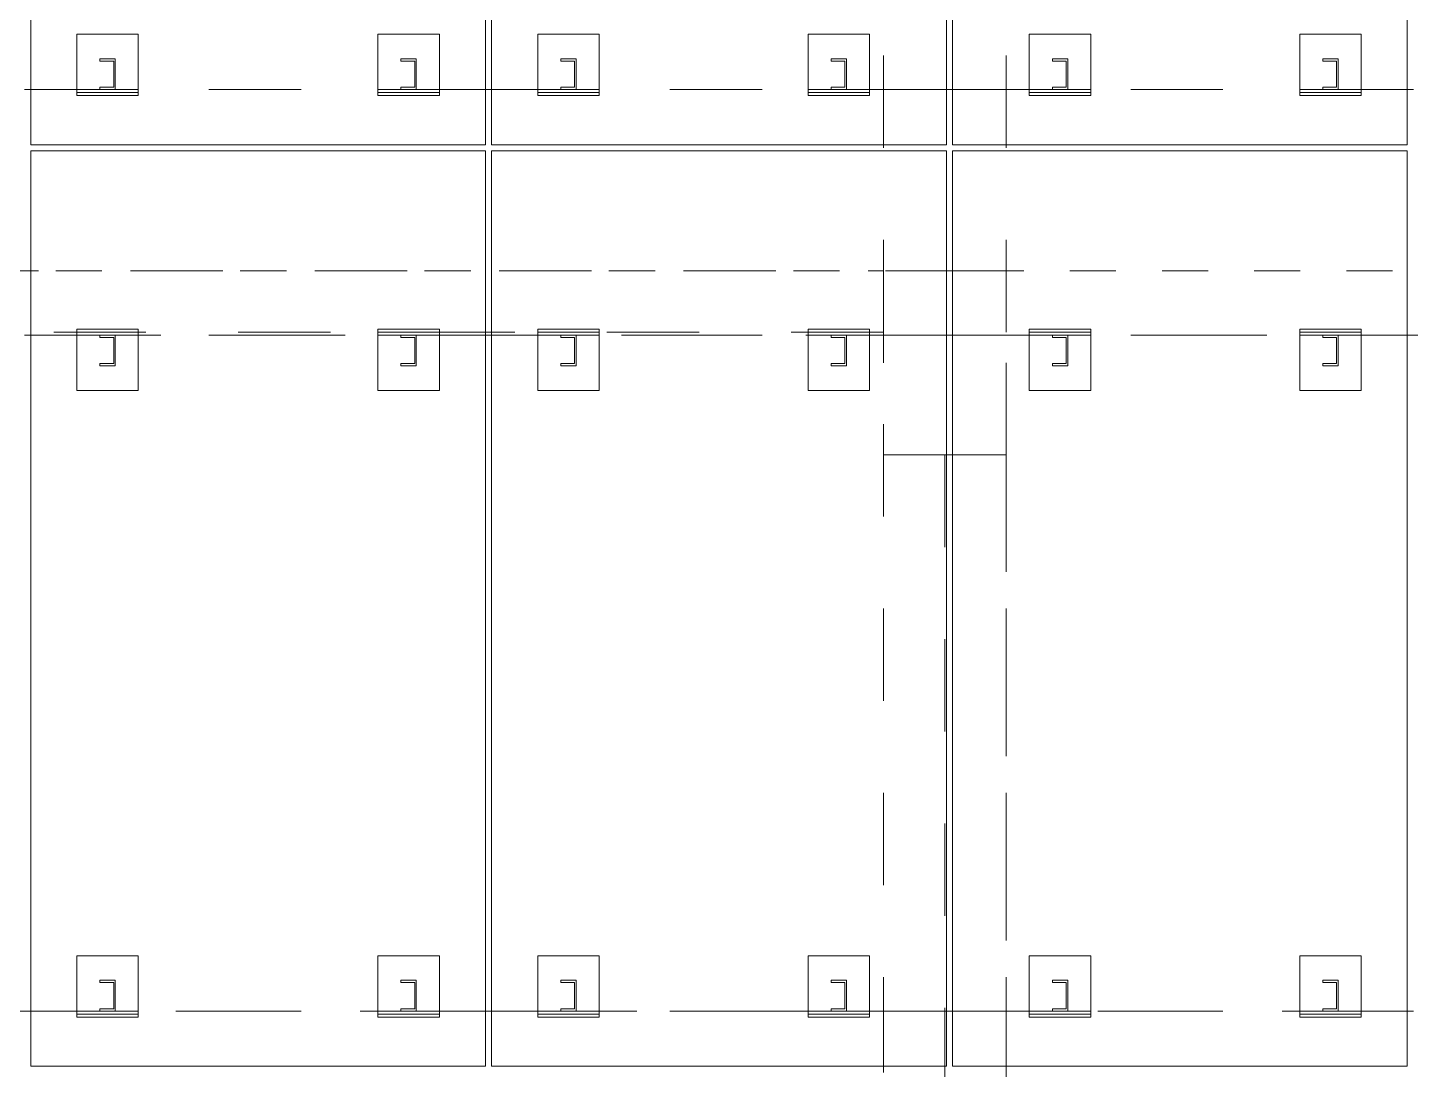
# Model space of a CAD drawing. Header units: millimetres. Extents: x 663313 to 1226001, y 1431724 to 1620898.
# Drawn here: x 663746.919 to 663751.419, y 1524737.878 to 1524741.269 of the extents above; entities that cross this region are included whole.
import ezdxf

# ---------------------------------------------------------------- set-up
doc = ezdxf.new("R2010")
doc.units = ezdxf.units.MM
for name, pattern in [('XKITLINE00', [0]), ('XKITLINE01', [4, 1, -1, 1, -1]), ('XKITLINE02', [4, 2, -2])]:
    doc.linetypes.add(name, pattern=pattern)
doc.layers.add('000 - 0_HIDE_OBJ_FRAMING_DEF_SUB', color=7, linetype='Continuous', plot=False)
doc.layers.add('Part', color=7, linetype='Continuous', lineweight=0)
doc.layers.add('S-GRID', color=7, linetype='Continuous', lineweight=9)

# ---------------------------------------------------------------- blocks, each defined once
blk = doc.blocks.new('*A2522976')
at = {"layer": 'S-GRID', "color": 7, "linetype": 'XKITLINE01', "lineweight": 0}
blk.add_line((170.447252, 49.148703), (412.473057, 49.148703), dxfattribs=at)
blk = doc.blocks.new('*A2528982')
at = {"layer": 'Part', "color": 7, "linetype": 'XKITLINE02', "lineweight": 0}
for p, q in [((397.052199, 33.082036), (277.900591, 33.082036)), ((357.767257, 33.082036), (347.900591, 33.082036)), ((367.767257, 33.082036), (357.900591, 33.082036)), ((377.767257, 33.082036), (367.900591, 33.082036))]:
    blk.add_line(p, q, dxfattribs=at)
at = {"layer": 'Part', "color": 7, "linetype": 'XKITLINE00', "lineweight": 0}
for p, q in [((347.900591, 33.082036), (347.767257, 33.082036)), ((357.900591, 33.082036), (357.767257, 33.082036)), ((367.900591, 33.082036), (367.767257, 33.082036)), ((377.900591, 33.082036), (377.767257, 33.082036))]:
    blk.add_line(p, q, dxfattribs=at)
blk = doc.blocks.new('*A27141168')
at = {"layer": 'Part', "color": 7, "linetype": 'XKITLINE00', "lineweight": 0}
for p, q in [((347.900591, 53.082036), (347.767257, 53.082036)), ((357.900591, 53.082036), (357.767257, 53.082036)), ((367.900591, 53.082036), (367.767257, 53.082036)), ((377.900591, 53.082036), (377.767257, 53.082036)), ((347.900591, 47.748703), (347.767257, 47.748703)), ((357.900591, 47.748703), (357.767257, 47.748703)), ((367.900591, 47.748703), (367.767257, 47.748703)), ((377.900591, 47.748703), (377.767257, 47.748703))]:
    blk.add_line(p, q, dxfattribs=at)
at = {"layer": 'Part', "color": 7, "linetype": 'XKITLINE02', "lineweight": 0}
for p, q in [((357.767257, 53.082036), (347.900591, 53.082036)), ((367.767257, 53.082036), (357.900591, 53.082036)), ((377.767257, 53.082036), (367.900591, 53.082036)), ((398.7206, 47.748703), (327.900591, 47.748703)), ((357.767257, 47.748703), (347.900591, 47.748703)), ((367.767257, 47.748703), (357.900591, 47.748703)), ((377.767257, 47.748703), (367.900591, 47.748703))]:
    blk.add_line(p, q, dxfattribs=at)
blk = doc.blocks.new('*A27161170')
at = {"layer": 'Part', "color": 7, "linetype": 'XKITLINE02', "lineweight": 0}
for p, q in [((338.067262, 49.148703), (338.067274, 49.148703)), ((338.067274, 49.148703), (366.401607, 49.148703)), ((338.067274, 47.815369), (338.067274, 49.148703)), ((366.401607, 49.148703), (366.401607, 47.815369)), ((366.401607, 47.815369), (338.067262, 47.815369)), ((366.401607, 47.815369), (366.401594, 47.815369))]:
    blk.add_line(p, q, dxfattribs=at)
blk = doc.blocks.new('*A27321186')
at = {"layer": 'Part', "color": 7, "linetype": 'XKITLINE02', "lineweight": 0}
for p, q in [((366.401601, 73.815369), (366.401601, 18.482036)), ((366.401618, 73.815369), (366.401618, 31.882036)), ((369.068268, 73.815369), (369.068268, 18.482036)), ((369.068285, 73.815369), (369.068285, 31.882036))]:
    blk.add_line(p, q, dxfattribs=at)
at = {"layer": 'Part', "color": 7, "linetype": 'XKITLINE00', "lineweight": 0}
for p, q in [((366.401618, 31.882036), (366.401618, 31.748703)), ((369.068285, 31.882036), (369.068285, 31.748703))]:
    blk.add_line(p, q, dxfattribs=at)
blk = doc.blocks.new('*A27341188')
at = {"layer": '000 - 0_HIDE_OBJ_FRAMING_DEF_SUB', "color": 7, "linetype": 'XKITLINE02', "lineweight": 0}
for p, q in [((347.90058, 65.815369), (347.90058, 51.882036)), ((357.767247, 65.815369), (357.767247, 51.882036)), ((347.90058, 31.882036), (347.90058, 51.748703)), ((357.767247, 31.882036), (357.767247, 51.748703))]:
    blk.add_line(p, q, dxfattribs=at)
at = {"layer": '000 - 0_HIDE_OBJ_FRAMING_DEF_SUB', "color": 7, "linetype": 'XKITLINE00', "lineweight": 0}
for p, q in [((347.900591, 51.882036), (347.900591, 65.815369)), ((357.767257, 65.815369), (357.767257, 51.882036)), ((357.767257, 51.882036), (347.90058, 51.882036)), ((357.767257, 51.748703), (347.90058, 51.748703)), ((347.900591, 31.882036), (347.900591, 51.748703)), ((357.767257, 51.748703), (357.767257, 31.882036)), ((357.767257, 31.882036), (347.90058, 31.882036))]:
    blk.add_line(p, q, dxfattribs=at)
blk = doc.blocks.new('*A27351189')
at = {"layer": '000 - 0_HIDE_OBJ_FRAMING_DEF_SUB', "color": 7, "linetype": 'XKITLINE02', "lineweight": 0}
for p, q in [((367.767247, 78.482036), (367.767247, 51.882036)), ((357.90058, 51.882036), (357.90058, 65.815369)), ((357.90058, 31.882036), (357.90058, 51.748703)), ((367.767247, 31.882036), (367.767247, 51.748703))]:
    blk.add_line(p, q, dxfattribs=at)
at = {"layer": '000 - 0_HIDE_OBJ_FRAMING_DEF_SUB', "color": 7, "linetype": 'XKITLINE00', "lineweight": 0}
for p, q in [((367.767257, 51.882036), (367.767257, 78.482036)), ((357.900591, 51.882036), (357.900591, 65.815369)), ((367.767257, 51.882036), (357.90058, 51.882036)), ((367.767257, 51.748703), (357.90058, 51.748703)), ((357.900591, 31.882036), (357.900591, 51.748703)), ((367.767247, 51.882036), (367.767257, 51.882036)), ((367.767257, 51.748703), (367.767257, 31.882036)), ((367.767257, 31.882036), (357.90058, 31.882036))]:
    blk.add_line(p, q, dxfattribs=at)
blk = doc.blocks.new('*A27381192')
at = {"layer": '000 - 0_HIDE_OBJ_FRAMING_DEF_SUB', "color": 7, "linetype": 'XKITLINE02', "lineweight": 0}
for p, q in [((367.90058, 78.482036), (367.90058, 51.882036)), ((377.767247, 78.482036), (377.767247, 51.882036)), ((367.90058, 31.882036), (367.90058, 51.748703)), ((377.767247, 31.882036), (377.767247, 51.748703))]:
    blk.add_line(p, q, dxfattribs=at)
at = {"layer": '000 - 0_HIDE_OBJ_FRAMING_DEF_SUB', "color": 7, "linetype": 'XKITLINE00', "lineweight": 0}
for p, q in [((367.900591, 51.882036), (367.900591, 78.482036)), ((377.767257, 78.482036), (377.767257, 51.882036)), ((377.767257, 51.882036), (367.90058, 51.882036)), ((377.767257, 51.748703), (367.90058, 51.748703)), ((367.900591, 31.882036), (367.900591, 51.748703)), ((377.767257, 51.748703), (377.767257, 31.882036)), ((377.767257, 31.882036), (367.90058, 31.882036))]:
    blk.add_line(p, q, dxfattribs=at)
blk = doc.blocks.new('*A27431197')
at = {"layer": 'Part', "color": 7, "linetype": 'XKITLINE02', "lineweight": 0}
for p, q in [((369.067238, 45.148703), (367.733903, 45.148703)), ((367.733905, 45.148703), (367.733905, 18.615369)), ((369.067238, 18.615369), (369.067238, 45.148703)), ((367.733903, 18.615369), (369.067238, 18.615369))]:
    blk.add_line(p, q, dxfattribs=at)
blk = doc.blocks.new('*A30521506')
at = {"layer": 'Part', "color": 7, "linetype": 'XKITLINE02', "lineweight": 0}
for p, q in [((366.100581, 34.282036), (364.767247, 34.282036)), ((364.767247, 34.282036), (364.767247, 32.948703)), ((364.767248, 32.948703), (364.767248, 34.282036)), ((366.10058, 34.282036), (366.10058, 32.948703)), ((366.100581, 32.948703), (366.100581, 34.282036)), ((364.767247, 32.948703), (366.100581, 32.948703))]:
    blk.add_line(p, q, dxfattribs=at)
blk = doc.blocks.new('*A30531507')
at = {"layer": 'Part', "color": 7, "linetype": 'XKITLINE02', "lineweight": 0}
for p, q in [((365.267233, 33.698703), (365.267233, 33.748703)), ((365.267233, 33.748703), (365.60058, 33.748703)), ((365.567247, 33.698703), (365.267233, 33.698703)), ((365.267247, 33.698703), (365.267247, 33.748703)), ((365.567233, 33.132036), (365.567233, 33.698703)), ((365.567247, 33.132036), (365.567247, 33.698703)), ((365.600567, 33.082036), (365.600567, 33.748703)), ((365.60058, 33.082036), (365.60058, 33.748703)), ((365.267233, 33.082036), (365.267233, 33.132036)), ((365.267233, 33.132036), (365.567247, 33.132036)), ((365.60058, 33.082036), (365.267233, 33.082036)), ((365.267247, 33.082036), (365.267247, 33.132036))]:
    blk.add_line(p, q, dxfattribs=at)
blk = doc.blocks.new('*A30541508')
at = {"layer": 'Part', "color": 7, "linetype": 'XKITLINE02', "lineweight": 0}
for p, q in [((364.767232, 33.015369), (364.767232, 33.082036)), ((364.767232, 33.082036), (364.767245, 33.082036)), ((364.767232, 33.082036), (366.100579, 33.082036)), ((364.767245, 33.015369), (364.767232, 33.015369)), ((364.767232, 33.015369), (366.100579, 33.015369)), ((364.767245, 33.015369), (364.767245, 33.082036)), ((366.100565, 33.015369), (366.100565, 33.082036)), ((366.100579, 33.082036), (366.100579, 33.015369))]:
    blk.add_line(p, q, dxfattribs=at)
blk = doc.blocks.new('*A30551509')
at = {"layer": 'Part', "color": 7, "linetype": 'XKITLINE02', "lineweight": 0}
for p, q in [((370.900581, 34.282036), (369.567247, 34.282036)), ((369.567247, 34.282036), (369.567247, 32.948703)), ((369.567248, 32.948703), (369.567248, 34.282036)), ((370.90058, 34.282036), (370.90058, 32.948703)), ((370.900581, 32.948703), (370.900581, 34.282036)), ((369.567247, 32.948703), (370.900581, 32.948703))]:
    blk.add_line(p, q, dxfattribs=at)
blk = doc.blocks.new('*A30561510')
at = {"layer": 'Part', "color": 7, "linetype": 'XKITLINE02', "lineweight": 0}
for p, q in [((370.067233, 33.698703), (370.067233, 33.748703)), ((370.067233, 33.748703), (370.40058, 33.748703)), ((370.367247, 33.698703), (370.067233, 33.698703)), ((370.067247, 33.698703), (370.067247, 33.748703)), ((370.367233, 33.132036), (370.367233, 33.698703)), ((370.367247, 33.132036), (370.367247, 33.698703)), ((370.400567, 33.082036), (370.400567, 33.748703)), ((370.40058, 33.082036), (370.40058, 33.748703)), ((370.067233, 33.082036), (370.067233, 33.132036)), ((370.067233, 33.132036), (370.367247, 33.132036)), ((370.40058, 33.082036), (370.067233, 33.082036)), ((370.067247, 33.082036), (370.067247, 33.132036))]:
    blk.add_line(p, q, dxfattribs=at)
blk = doc.blocks.new('*A30571511')
at = {"layer": 'Part', "color": 7, "linetype": 'XKITLINE02', "lineweight": 0}
for p, q in [((369.567232, 33.015369), (369.567232, 33.082036)), ((369.567232, 33.082036), (369.567245, 33.082036)), ((369.567232, 33.082036), (370.900579, 33.082036)), ((369.567245, 33.015369), (369.567232, 33.015369)), ((369.567232, 33.015369), (370.900579, 33.015369)), ((369.567245, 33.015369), (369.567245, 33.082036)), ((370.900565, 33.015369), (370.900565, 33.082036)), ((370.900579, 33.082036), (370.900579, 33.015369))]:
    blk.add_line(p, q, dxfattribs=at)
blk = doc.blocks.new('*A30581512')
at = {"layer": 'Part', "color": 7, "linetype": 'XKITLINE02', "lineweight": 0}
for p, q in [((375.433914, 32.948703), (375.433914, 34.282036)), ((376.767248, 34.282036), (375.433914, 34.282036)), ((375.433914, 34.282036), (375.433914, 32.948703)), ((376.767247, 34.282036), (376.767247, 32.948703)), ((376.767248, 32.948703), (376.767248, 34.282036)), ((375.433914, 32.948703), (376.767248, 32.948703))]:
    blk.add_line(p, q, dxfattribs=at)
blk = doc.blocks.new('*A30591513')
at = {"layer": 'Part', "color": 7, "linetype": 'XKITLINE02', "lineweight": 0}
for p, q in [((375.9339, 33.698703), (375.9339, 33.748703)), ((375.9339, 33.748703), (376.267247, 33.748703)), ((376.233914, 33.698703), (375.9339, 33.698703)), ((375.933914, 33.698703), (375.933914, 33.748703)), ((376.2339, 33.132036), (376.2339, 33.698703)), ((376.233914, 33.132036), (376.233914, 33.698703)), ((376.267233, 33.082036), (376.267233, 33.748703)), ((376.267247, 33.082036), (376.267247, 33.748703)), ((375.9339, 33.082036), (375.9339, 33.132036)), ((375.9339, 33.132036), (376.233914, 33.132036)), ((376.267247, 33.082036), (375.9339, 33.082036)), ((375.933914, 33.082036), (375.933914, 33.132036))]:
    blk.add_line(p, q, dxfattribs=at)
blk = doc.blocks.new('*A30601514')
at = {"layer": 'Part', "color": 7, "linetype": 'XKITLINE02', "lineweight": 0}
for p, q in [((375.433898, 33.015369), (375.433898, 33.082036)), ((375.433898, 33.082036), (375.433912, 33.082036)), ((375.433898, 33.082036), (376.767245, 33.082036)), ((375.433912, 33.015369), (375.433898, 33.015369)), ((375.433898, 33.015369), (376.767245, 33.015369)), ((375.433912, 33.015369), (375.433912, 33.082036)), ((376.767232, 33.015369), (376.767232, 33.082036)), ((376.767245, 33.082036), (376.767245, 33.015369))]:
    blk.add_line(p, q, dxfattribs=at)
blk = doc.blocks.new('*A30611515')
at = {"layer": 'Part', "color": 7, "linetype": 'XKITLINE02', "lineweight": 0}
for p, q in [((360.233914, 34.282036), (358.90058, 34.282036)), ((358.90058, 34.282036), (358.90058, 32.948703)), ((358.900581, 32.948703), (358.900581, 34.282036)), ((360.233914, 32.948703), (360.233914, 34.282036)), ((360.233914, 34.282036), (360.233914, 32.948703)), ((358.90058, 32.948703), (360.233914, 32.948703))]:
    blk.add_line(p, q, dxfattribs=at)
blk = doc.blocks.new('*A30621516')
at = {"layer": 'Part', "color": 7, "linetype": 'XKITLINE02', "lineweight": 0}
for p, q in [((359.400567, 33.698703), (359.400567, 33.748703)), ((359.400567, 33.748703), (359.733914, 33.748703)), ((359.70058, 33.698703), (359.400567, 33.698703)), ((359.40058, 33.698703), (359.40058, 33.748703)), ((359.700567, 33.132036), (359.700567, 33.698703)), ((359.70058, 33.132036), (359.70058, 33.698703)), ((359.7339, 33.082036), (359.7339, 33.748703)), ((359.733914, 33.082036), (359.733914, 33.748703)), ((359.400567, 33.082036), (359.400567, 33.132036)), ((359.400567, 33.132036), (359.70058, 33.132036)), ((359.733914, 33.082036), (359.400567, 33.082036)), ((359.40058, 33.082036), (359.40058, 33.132036))]:
    blk.add_line(p, q, dxfattribs=at)
blk = doc.blocks.new('*A30631517')
at = {"layer": 'Part', "color": 7, "linetype": 'XKITLINE02', "lineweight": 0}
for p, q in [((358.900565, 33.015369), (358.900565, 33.082036)), ((358.900565, 33.082036), (358.900579, 33.082036)), ((358.900565, 33.082036), (360.233912, 33.082036)), ((358.900579, 33.015369), (358.900565, 33.015369)), ((358.900565, 33.015369), (360.233912, 33.015369)), ((358.900579, 33.015369), (358.900579, 33.082036)), ((360.233898, 33.015369), (360.233898, 33.082036)), ((360.233912, 33.082036), (360.233912, 33.015369))]:
    blk.add_line(p, q, dxfattribs=at)
blk = doc.blocks.new('*A30641518')
at = {"layer": 'Part', "color": 7, "linetype": 'XKITLINE02', "lineweight": 0}
for p, q in [((355.433914, 32.948703), (355.433914, 34.282036)), ((356.767248, 34.282036), (355.433914, 34.282036)), ((355.433914, 34.282036), (355.433914, 32.948703)), ((356.767247, 34.282036), (356.767247, 32.948703)), ((356.767248, 32.948703), (356.767248, 34.282036)), ((355.433914, 32.948703), (356.767248, 32.948703))]:
    blk.add_line(p, q, dxfattribs=at)
blk = doc.blocks.new('*A30651519')
at = {"layer": 'Part', "color": 7, "linetype": 'XKITLINE02', "lineweight": 0}
for p, q in [((355.9339, 33.698703), (355.9339, 33.748703)), ((355.9339, 33.748703), (356.267247, 33.748703)), ((356.233914, 33.698703), (355.9339, 33.698703)), ((355.933914, 33.698703), (355.933914, 33.748703)), ((356.2339, 33.132036), (356.2339, 33.698703)), ((356.233914, 33.132036), (356.233914, 33.698703)), ((356.267233, 33.082036), (356.267233, 33.748703)), ((356.267247, 33.082036), (356.267247, 33.748703)), ((355.9339, 33.082036), (355.9339, 33.132036)), ((355.9339, 33.132036), (356.233914, 33.132036)), ((356.267247, 33.082036), (355.9339, 33.082036)), ((355.933914, 33.082036), (355.933914, 33.132036))]:
    blk.add_line(p, q, dxfattribs=at)
blk = doc.blocks.new('*A30661520')
at = {"layer": 'Part', "color": 7, "linetype": 'XKITLINE02', "lineweight": 0}
for p, q in [((355.433898, 33.015369), (355.433898, 33.082036)), ((355.433898, 33.082036), (355.433912, 33.082036)), ((355.433898, 33.082036), (356.767245, 33.082036)), ((355.433912, 33.015369), (355.433898, 33.015369)), ((355.433898, 33.015369), (356.767245, 33.015369)), ((355.433912, 33.015369), (355.433912, 33.082036)), ((356.767232, 33.015369), (356.767232, 33.082036)), ((356.767245, 33.082036), (356.767245, 33.015369))]:
    blk.add_line(p, q, dxfattribs=at)
blk = doc.blocks.new('*A30671521')
at = {"layer": 'Part', "color": 7, "linetype": 'XKITLINE02', "lineweight": 0}
for p, q in [((350.233914, 34.282036), (348.90058, 34.282036)), ((348.90058, 34.282036), (348.90058, 32.948703)), ((348.900581, 32.948703), (348.900581, 34.282036)), ((350.233914, 32.948703), (350.233914, 34.282036)), ((350.233914, 34.282036), (350.233914, 32.948703)), ((348.90058, 32.948703), (350.233914, 32.948703))]:
    blk.add_line(p, q, dxfattribs=at)
blk = doc.blocks.new('*A30681522')
at = {"layer": 'Part', "color": 7, "linetype": 'XKITLINE02', "lineweight": 0}
for p, q in [((349.400567, 33.698703), (349.400567, 33.748703)), ((349.400567, 33.748703), (349.733914, 33.748703)), ((349.70058, 33.698703), (349.400567, 33.698703)), ((349.40058, 33.698703), (349.40058, 33.748703)), ((349.700567, 33.132036), (349.700567, 33.698703)), ((349.70058, 33.132036), (349.70058, 33.698703)), ((349.7339, 33.082036), (349.7339, 33.748703)), ((349.733914, 33.082036), (349.733914, 33.748703)), ((349.400567, 33.082036), (349.400567, 33.132036)), ((349.400567, 33.132036), (349.70058, 33.132036)), ((349.733914, 33.082036), (349.400567, 33.082036)), ((349.40058, 33.082036), (349.40058, 33.132036))]:
    blk.add_line(p, q, dxfattribs=at)
blk = doc.blocks.new('*A30691523')
at = {"layer": 'Part', "color": 7, "linetype": 'XKITLINE02', "lineweight": 0}
for p, q in [((348.900565, 33.015369), (348.900565, 33.082036)), ((348.900565, 33.082036), (348.900579, 33.082036)), ((348.900565, 33.082036), (350.233912, 33.082036)), ((348.900579, 33.015369), (348.900565, 33.015369)), ((348.900565, 33.015369), (350.233912, 33.015369)), ((348.900579, 33.015369), (348.900579, 33.082036)), ((350.233898, 33.015369), (350.233898, 33.082036)), ((350.233912, 33.082036), (350.233912, 33.015369))]:
    blk.add_line(p, q, dxfattribs=at)
blk = doc.blocks.new('*A31631617')
at = {"layer": 'Part', "color": 7, "linetype": 'XKITLINE02', "lineweight": 0}
for p, q in [((349.733921, 47.748703), (349.400574, 47.748703)), ((349.400574, 47.698703), (349.400574, 47.748703)), ((349.400587, 47.698703), (349.400587, 47.748703)), ((349.733907, 47.082036), (349.733907, 47.748703)), ((349.733921, 47.082036), (349.733921, 47.748703)), ((349.400574, 47.698703), (349.700587, 47.698703)), ((349.700574, 47.132036), (349.700574, 47.698703)), ((349.700587, 47.698703), (349.700587, 47.132036)), ((349.700587, 47.132036), (349.400574, 47.132036)), ((349.400574, 47.082036), (349.400574, 47.132036)), ((349.400587, 47.082036), (349.400587, 47.132036)), ((349.400574, 47.082036), (349.733921, 47.082036))]:
    blk.add_line(p, q, dxfattribs=at)
blk = doc.blocks.new('*A31651619')
at = {"layer": 'Part', "color": 7, "linetype": 'XKITLINE02', "lineweight": 0}
for p, q in [((348.900587, 46.548703), (348.900587, 47.882036)), ((348.900587, 47.882036), (350.233921, 47.882036)), ((348.900588, 46.548703), (348.900588, 47.882036)), ((350.233921, 46.548703), (350.233921, 47.882036)), ((350.233921, 47.882036), (350.233921, 46.548703)), ((350.233921, 46.548703), (348.900587, 46.548703))]:
    blk.add_line(p, q, dxfattribs=at)
blk = doc.blocks.new('*A31661620')
at = {"layer": 'Part', "color": 7, "linetype": 'XKITLINE02', "lineweight": 0}
for p, q in [((348.900572, 47.748703), (348.900572, 47.815369)), ((348.900572, 47.815369), (348.900586, 47.815369)), ((348.900572, 47.815369), (350.233919, 47.815369)), ((348.900586, 47.748703), (348.900572, 47.748703)), ((348.900572, 47.748703), (350.233919, 47.748703)), ((348.900586, 47.748703), (348.900586, 47.815369)), ((350.233905, 47.748703), (350.233905, 47.815369)), ((350.233919, 47.815369), (350.233919, 47.748703))]:
    blk.add_line(p, q, dxfattribs=at)
blk = doc.blocks.new('*A31781632')
at = {"layer": 'Part', "color": 7, "linetype": 'XKITLINE02', "lineweight": 0}
for p, q in [((349.400574, 53.698703), (349.400574, 53.748703)), ((349.400574, 53.748703), (349.733921, 53.748703)), ((349.400587, 53.698703), (349.400587, 53.748703)), ((349.733907, 53.082036), (349.733907, 53.748703)), ((349.733921, 53.082036), (349.733921, 53.748703)), ((349.700587, 53.698703), (349.400574, 53.698703)), ((349.700574, 53.132036), (349.700574, 53.698703)), ((349.700587, 53.132036), (349.700587, 53.698703)), ((349.400574, 53.082036), (349.400574, 53.132036)), ((349.400574, 53.132036), (349.700587, 53.132036)), ((349.400587, 53.082036), (349.400587, 53.132036)), ((349.733921, 53.082036), (349.400574, 53.082036))]:
    blk.add_line(p, q, dxfattribs=at)
blk = doc.blocks.new('*A31811635')
at = {"layer": 'Part', "color": 7, "linetype": 'XKITLINE02', "lineweight": 0}
for p, q in [((350.233921, 54.282036), (348.900587, 54.282036)), ((348.900587, 54.282036), (348.900587, 52.948703)), ((348.900588, 52.948703), (348.900588, 54.282036)), ((350.233921, 52.948703), (350.233921, 54.282036)), ((350.233921, 54.282036), (350.233921, 52.948703)), ((348.900587, 52.948703), (350.233921, 52.948703))]:
    blk.add_line(p, q, dxfattribs=at)
blk = doc.blocks.new('*A31821636')
at = {"layer": 'Part', "color": 7, "linetype": 'XKITLINE02', "lineweight": 0}
for p, q in [((348.900572, 53.015369), (348.900572, 53.082036)), ((348.900572, 53.082036), (348.900586, 53.082036)), ((348.900572, 53.082036), (350.233919, 53.082036)), ((348.900586, 53.015369), (348.900572, 53.015369)), ((348.900572, 53.015369), (350.233919, 53.015369)), ((348.900586, 53.015369), (348.900586, 53.082036)), ((350.233905, 53.015369), (350.233905, 53.082036)), ((350.233919, 53.082036), (350.233919, 53.015369))]:
    blk.add_line(p, q, dxfattribs=at)
blk = doc.blocks.new('*A31901644')
at = {"layer": 'Part', "color": 7, "linetype": 'XKITLINE02', "lineweight": 0}
for p, q in [((369.068264, 49.148703), (366.401595, 49.148703)), ((366.401597, 49.148703), (366.401597, 45.148703)), ((369.068264, 45.148703), (369.068264, 49.148703)), ((366.401595, 45.148703), (369.068264, 45.148703))]:
    blk.add_line(p, q, dxfattribs=at)
blk = doc.blocks.new('*A31941648')
at = {"layer": 'Part', "color": 7, "linetype": 'XKITLINE02', "lineweight": 0}
for p, q in [((370.400587, 47.748703), (370.06724, 47.748703)), ((370.06724, 47.698703), (370.06724, 47.748703)), ((370.067254, 47.698703), (370.067254, 47.748703)), ((370.400574, 47.082036), (370.400574, 47.748703)), ((370.400587, 47.082036), (370.400587, 47.748703)), ((370.06724, 47.698703), (370.367254, 47.698703)), ((370.36724, 47.132036), (370.36724, 47.698703)), ((370.367254, 47.698703), (370.367254, 47.132036)), ((370.367254, 47.132036), (370.06724, 47.132036)), ((370.06724, 47.082036), (370.06724, 47.132036)), ((370.067254, 47.082036), (370.067254, 47.132036)), ((370.06724, 47.082036), (370.400587, 47.082036))]:
    blk.add_line(p, q, dxfattribs=at)
blk = doc.blocks.new('*A31951649')
at = {"layer": 'Part', "color": 7, "linetype": 'XKITLINE02', "lineweight": 0}
for p, q in [((376.267254, 47.748703), (375.933907, 47.748703)), ((375.933907, 47.698703), (375.933907, 47.748703)), ((375.933921, 47.698703), (375.933921, 47.748703)), ((376.26724, 47.082036), (376.26724, 47.748703)), ((376.267254, 47.082036), (376.267254, 47.748703)), ((375.933907, 47.698703), (376.233921, 47.698703)), ((376.233907, 47.132036), (376.233907, 47.698703)), ((376.233921, 47.698703), (376.233921, 47.132036)), ((376.233921, 47.132036), (375.933907, 47.132036)), ((375.933907, 47.082036), (375.933907, 47.132036)), ((375.933921, 47.082036), (375.933921, 47.132036)), ((375.933907, 47.082036), (376.267254, 47.082036))]:
    blk.add_line(p, q, dxfattribs=at)
blk = doc.blocks.new('*A31961650')
at = {"layer": 'Part', "color": 7, "linetype": 'XKITLINE02', "lineweight": 0}
for p, q in [((365.600587, 47.748703), (365.26724, 47.748703)), ((365.26724, 47.698703), (365.26724, 47.748703)), ((365.267254, 47.698703), (365.267254, 47.748703)), ((365.600574, 47.082036), (365.600574, 47.748703)), ((365.600587, 47.082036), (365.600587, 47.748703)), ((365.26724, 47.698703), (365.567254, 47.698703)), ((365.56724, 47.132036), (365.56724, 47.698703)), ((365.567254, 47.698703), (365.567254, 47.132036)), ((365.567254, 47.132036), (365.26724, 47.132036)), ((365.26724, 47.082036), (365.26724, 47.132036)), ((365.267254, 47.082036), (365.267254, 47.132036)), ((365.26724, 47.082036), (365.600587, 47.082036))]:
    blk.add_line(p, q, dxfattribs=at)
blk = doc.blocks.new('*A31971651')
at = {"layer": 'Part', "color": 7, "linetype": 'XKITLINE02', "lineweight": 0}
for p, q in [((369.567254, 46.548703), (369.567254, 47.882036)), ((369.567254, 47.882036), (370.900588, 47.882036)), ((369.567255, 46.548703), (369.567255, 47.882036)), ((370.900587, 46.548703), (370.900587, 47.882036)), ((370.900588, 47.882036), (370.900588, 46.548703)), ((370.900588, 46.548703), (369.567254, 46.548703))]:
    blk.add_line(p, q, dxfattribs=at)
blk = doc.blocks.new('*A31981652')
at = {"layer": 'Part', "color": 7, "linetype": 'XKITLINE02', "lineweight": 0}
for p, q in [((369.567239, 47.748703), (369.567239, 47.815369)), ((369.567239, 47.815369), (369.567252, 47.815369)), ((369.567239, 47.815369), (370.900586, 47.815369)), ((369.567252, 47.748703), (369.567239, 47.748703)), ((369.567239, 47.748703), (370.900586, 47.748703)), ((369.567252, 47.748703), (369.567252, 47.815369)), ((370.900572, 47.748703), (370.900572, 47.815369)), ((370.900586, 47.815369), (370.900586, 47.748703))]:
    blk.add_line(p, q, dxfattribs=at)
blk = doc.blocks.new('*A31991653')
at = {"layer": 'Part', "color": 7, "linetype": 'XKITLINE02', "lineweight": 0}
for p, q in [((375.433921, 46.548703), (375.433921, 47.882036)), ((375.433921, 47.882036), (376.767255, 47.882036)), ((375.433921, 46.548703), (375.433921, 47.882036)), ((376.767254, 46.548703), (376.767254, 47.882036)), ((376.767255, 47.882036), (376.767255, 46.548703)), ((376.767255, 46.548703), (375.433921, 46.548703))]:
    blk.add_line(p, q, dxfattribs=at)
blk = doc.blocks.new('*A32001654')
at = {"layer": 'Part', "color": 7, "linetype": 'XKITLINE02', "lineweight": 0}
for p, q in [((375.433905, 47.748703), (375.433905, 47.815369)), ((375.433905, 47.815369), (375.433919, 47.815369)), ((375.433905, 47.815369), (376.767252, 47.815369)), ((375.433919, 47.748703), (375.433905, 47.748703)), ((375.433905, 47.748703), (376.767252, 47.748703)), ((375.433919, 47.748703), (375.433919, 47.815369)), ((376.767239, 47.748703), (376.767239, 47.815369)), ((376.767252, 47.815369), (376.767252, 47.748703))]:
    blk.add_line(p, q, dxfattribs=at)
blk = doc.blocks.new('*A32011655')
at = {"layer": 'Part', "color": 7, "linetype": 'XKITLINE02', "lineweight": 0}
for p, q in [((364.767254, 46.548703), (364.767254, 47.882036)), ((364.767254, 47.882036), (366.100588, 47.882036)), ((364.767255, 46.548703), (364.767255, 47.882036)), ((366.100587, 46.548703), (366.100587, 47.882036)), ((366.100588, 47.882036), (366.100588, 46.548703)), ((366.100588, 46.548703), (364.767254, 46.548703))]:
    blk.add_line(p, q, dxfattribs=at)
blk = doc.blocks.new('*A32021656')
at = {"layer": 'Part', "color": 7, "linetype": 'XKITLINE02', "lineweight": 0}
for p, q in [((364.767239, 47.748703), (364.767239, 47.815369)), ((364.767239, 47.815369), (364.767252, 47.815369)), ((364.767239, 47.815369), (366.100586, 47.815369)), ((364.767252, 47.748703), (364.767239, 47.748703)), ((364.767239, 47.748703), (366.100586, 47.748703)), ((364.767252, 47.748703), (364.767252, 47.815369)), ((366.100572, 47.748703), (366.100572, 47.815369)), ((366.100586, 47.815369), (366.100586, 47.748703))]:
    blk.add_line(p, q, dxfattribs=at)
blk = doc.blocks.new('*A32031657')
at = {"layer": 'Part', "color": 7, "linetype": 'XKITLINE02', "lineweight": 0}
for p, q in [((359.733921, 47.748703), (359.400574, 47.748703)), ((359.400574, 47.698703), (359.400574, 47.748703)), ((359.400587, 47.698703), (359.400587, 47.748703)), ((359.733907, 47.082036), (359.733907, 47.748703)), ((359.733921, 47.082036), (359.733921, 47.748703)), ((359.400574, 47.698703), (359.700587, 47.698703)), ((359.700574, 47.132036), (359.700574, 47.698703)), ((359.700587, 47.698703), (359.700587, 47.132036)), ((359.700587, 47.132036), (359.400574, 47.132036)), ((359.400574, 47.082036), (359.400574, 47.132036)), ((359.400587, 47.082036), (359.400587, 47.132036)), ((359.400574, 47.082036), (359.733921, 47.082036))]:
    blk.add_line(p, q, dxfattribs=at)
blk = doc.blocks.new('*A32041658')
at = {"layer": 'Part', "color": 7, "linetype": 'XKITLINE02', "lineweight": 0}
for p, q in [((356.267254, 47.748703), (355.933907, 47.748703)), ((355.933907, 47.698703), (355.933907, 47.748703)), ((355.933921, 47.698703), (355.933921, 47.748703)), ((356.26724, 47.082036), (356.26724, 47.748703)), ((356.267254, 47.082036), (356.267254, 47.748703)), ((355.933907, 47.698703), (356.233921, 47.698703)), ((356.233907, 47.132036), (356.233907, 47.698703)), ((356.233921, 47.698703), (356.233921, 47.132036)), ((356.233921, 47.132036), (355.933907, 47.132036)), ((355.933907, 47.082036), (355.933907, 47.132036)), ((355.933921, 47.082036), (355.933921, 47.132036)), ((355.933907, 47.082036), (356.267254, 47.082036))]:
    blk.add_line(p, q, dxfattribs=at)
blk = doc.blocks.new('*A32051659')
at = {"layer": 'Part', "color": 7, "linetype": 'XKITLINE02', "lineweight": 0}
for p, q in [((358.900587, 46.548703), (358.900587, 47.882036)), ((358.900587, 47.882036), (360.233921, 47.882036)), ((358.900588, 46.548703), (358.900588, 47.882036)), ((360.233921, 46.548703), (360.233921, 47.882036)), ((360.233921, 47.882036), (360.233921, 46.548703)), ((360.233921, 46.548703), (358.900587, 46.548703))]:
    blk.add_line(p, q, dxfattribs=at)
blk = doc.blocks.new('*A32061660')
at = {"layer": 'Part', "color": 7, "linetype": 'XKITLINE02', "lineweight": 0}
for p, q in [((358.900572, 47.748703), (358.900572, 47.815369)), ((358.900572, 47.815369), (358.900586, 47.815369)), ((358.900572, 47.815369), (360.233919, 47.815369)), ((358.900586, 47.748703), (358.900572, 47.748703)), ((358.900572, 47.748703), (360.233919, 47.748703)), ((358.900586, 47.748703), (358.900586, 47.815369)), ((360.233905, 47.748703), (360.233905, 47.815369)), ((360.233919, 47.815369), (360.233919, 47.748703))]:
    blk.add_line(p, q, dxfattribs=at)
blk = doc.blocks.new('*A32071661')
at = {"layer": 'Part', "color": 7, "linetype": 'XKITLINE02', "lineweight": 0}
for p, q in [((355.433921, 46.548703), (355.433921, 47.882036)), ((355.433921, 47.882036), (356.767255, 47.882036)), ((355.433921, 46.548703), (355.433921, 47.882036)), ((356.767254, 46.548703), (356.767254, 47.882036)), ((356.767255, 47.882036), (356.767255, 46.548703)), ((356.767255, 46.548703), (355.433921, 46.548703))]:
    blk.add_line(p, q, dxfattribs=at)
blk = doc.blocks.new('*A32081662')
at = {"layer": 'Part', "color": 7, "linetype": 'XKITLINE02', "lineweight": 0}
for p, q in [((355.433905, 47.748703), (355.433905, 47.815369)), ((355.433905, 47.815369), (355.433919, 47.815369)), ((355.433905, 47.815369), (356.767252, 47.815369)), ((355.433919, 47.748703), (355.433905, 47.748703)), ((355.433905, 47.748703), (356.767252, 47.748703)), ((355.433919, 47.748703), (355.433919, 47.815369)), ((356.767239, 47.748703), (356.767239, 47.815369)), ((356.767252, 47.815369), (356.767252, 47.748703))]:
    blk.add_line(p, q, dxfattribs=at)
blk = doc.blocks.new('*A32111665')
at = {"layer": 'Part', "color": 7, "linetype": 'XKITLINE02', "lineweight": 0}
for p, q in [((365.26724, 53.698703), (365.26724, 53.748703)), ((365.26724, 53.748703), (365.600587, 53.748703)), ((365.267254, 53.698703), (365.267254, 53.748703)), ((365.600574, 53.082036), (365.600574, 53.748703)), ((365.600587, 53.082036), (365.600587, 53.748703)), ((365.567254, 53.698703), (365.26724, 53.698703)), ((365.56724, 53.132036), (365.56724, 53.698703)), ((365.567254, 53.132036), (365.567254, 53.698703)), ((365.26724, 53.082036), (365.26724, 53.132036)), ((365.26724, 53.132036), (365.567254, 53.132036)), ((365.267254, 53.082036), (365.267254, 53.132036)), ((365.600587, 53.082036), (365.26724, 53.082036))]:
    blk.add_line(p, q, dxfattribs=at)
blk = doc.blocks.new('*A32121666')
at = {"layer": 'Part', "color": 7, "linetype": 'XKITLINE02', "lineweight": 0}
for p, q in [((370.06724, 53.698703), (370.06724, 53.748703)), ((370.06724, 53.748703), (370.400587, 53.748703)), ((370.067254, 53.698703), (370.067254, 53.748703)), ((370.400574, 53.082036), (370.400574, 53.748703)), ((370.400587, 53.082036), (370.400587, 53.748703)), ((370.367254, 53.698703), (370.06724, 53.698703)), ((370.36724, 53.132036), (370.36724, 53.698703)), ((370.367254, 53.132036), (370.367254, 53.698703)), ((370.06724, 53.082036), (370.06724, 53.132036)), ((370.06724, 53.132036), (370.367254, 53.132036)), ((370.067254, 53.082036), (370.067254, 53.132036)), ((370.400587, 53.082036), (370.06724, 53.082036))]:
    blk.add_line(p, q, dxfattribs=at)
blk = doc.blocks.new('*A32131667')
at = {"layer": 'Part', "color": 7, "linetype": 'XKITLINE02', "lineweight": 0}
for p, q in [((375.933907, 53.698703), (375.933907, 53.748703)), ((375.933907, 53.748703), (376.267254, 53.748703)), ((375.933921, 53.698703), (375.933921, 53.748703)), ((376.26724, 53.082036), (376.26724, 53.748703)), ((376.267254, 53.082036), (376.267254, 53.748703)), ((376.233921, 53.698703), (375.933907, 53.698703)), ((376.233907, 53.132036), (376.233907, 53.698703)), ((376.233921, 53.132036), (376.233921, 53.698703)), ((375.933907, 53.082036), (375.933907, 53.132036)), ((375.933907, 53.132036), (376.233921, 53.132036)), ((375.933921, 53.082036), (375.933921, 53.132036)), ((376.267254, 53.082036), (375.933907, 53.082036))]:
    blk.add_line(p, q, dxfattribs=at)
blk = doc.blocks.new('*A32141668')
at = {"layer": 'Part', "color": 7, "linetype": 'XKITLINE02', "lineweight": 0}
for p, q in [((366.100588, 54.282036), (364.767254, 54.282036)), ((364.767254, 54.282036), (364.767254, 52.948703)), ((364.767255, 52.948703), (364.767255, 54.282036)), ((366.100587, 54.282036), (366.100587, 52.948703)), ((366.100588, 52.948703), (366.100588, 54.282036)), ((364.767254, 52.948703), (366.100588, 52.948703))]:
    blk.add_line(p, q, dxfattribs=at)
blk = doc.blocks.new('*A32151669')
at = {"layer": 'Part', "color": 7, "linetype": 'XKITLINE02', "lineweight": 0}
for p, q in [((364.767239, 53.015369), (364.767239, 53.082036)), ((364.767239, 53.082036), (364.767252, 53.082036)), ((364.767239, 53.082036), (366.100586, 53.082036)), ((364.767252, 53.015369), (364.767239, 53.015369)), ((364.767239, 53.015369), (366.100586, 53.015369)), ((364.767252, 53.015369), (364.767252, 53.082036)), ((366.100572, 53.015369), (366.100572, 53.082036)), ((366.100586, 53.082036), (366.100586, 53.015369))]:
    blk.add_line(p, q, dxfattribs=at)
blk = doc.blocks.new('*A32161670')
at = {"layer": 'Part', "color": 7, "linetype": 'XKITLINE02', "lineweight": 0}
for p, q in [((370.900588, 54.282036), (369.567254, 54.282036)), ((369.567254, 54.282036), (369.567254, 52.948703)), ((369.567255, 52.948703), (369.567255, 54.282036)), ((370.900587, 54.282036), (370.900587, 52.948703)), ((370.900588, 52.948703), (370.900588, 54.282036)), ((369.567254, 52.948703), (370.900588, 52.948703))]:
    blk.add_line(p, q, dxfattribs=at)
blk = doc.blocks.new('*A32171671')
at = {"layer": 'Part', "color": 7, "linetype": 'XKITLINE02', "lineweight": 0}
for p, q in [((369.567239, 53.015369), (369.567239, 53.082036)), ((369.567239, 53.082036), (369.567252, 53.082036)), ((369.567239, 53.082036), (370.900586, 53.082036)), ((369.567252, 53.015369), (369.567239, 53.015369)), ((369.567239, 53.015369), (370.900586, 53.015369)), ((369.567252, 53.015369), (369.567252, 53.082036)), ((370.900572, 53.015369), (370.900572, 53.082036)), ((370.900586, 53.082036), (370.900586, 53.015369))]:
    blk.add_line(p, q, dxfattribs=at)
blk = doc.blocks.new('*A32181672')
at = {"layer": 'Part', "color": 7, "linetype": 'XKITLINE02', "lineweight": 0}
for p, q in [((375.433921, 52.948703), (375.433921, 54.282036)), ((376.767255, 54.282036), (375.433921, 54.282036)), ((375.433921, 54.282036), (375.433921, 52.948703)), ((376.767254, 54.282036), (376.767254, 52.948703)), ((376.767255, 52.948703), (376.767255, 54.282036)), ((375.433921, 52.948703), (376.767255, 52.948703))]:
    blk.add_line(p, q, dxfattribs=at)
blk = doc.blocks.new('*A32191673')
at = {"layer": 'Part', "color": 7, "linetype": 'XKITLINE02', "lineweight": 0}
for p, q in [((375.433905, 53.015369), (375.433905, 53.082036)), ((375.433905, 53.082036), (375.433919, 53.082036)), ((375.433905, 53.082036), (376.767252, 53.082036)), ((375.433919, 53.015369), (375.433905, 53.015369)), ((375.433905, 53.015369), (376.767252, 53.015369)), ((375.433919, 53.015369), (375.433919, 53.082036)), ((376.767239, 53.015369), (376.767239, 53.082036)), ((376.767252, 53.082036), (376.767252, 53.015369))]:
    blk.add_line(p, q, dxfattribs=at)
blk = doc.blocks.new('*A32301684')
at = {"layer": 'Part', "color": 7, "linetype": 'XKITLINE02', "lineweight": 0}
for p, q in [((355.933907, 53.698703), (355.933907, 53.748703)), ((355.933907, 53.748703), (356.267254, 53.748703)), ((355.933921, 53.698703), (355.933921, 53.748703)), ((356.26724, 53.082036), (356.26724, 53.748703)), ((356.267254, 53.082036), (356.267254, 53.748703)), ((356.233921, 53.698703), (355.933907, 53.698703)), ((356.233907, 53.132036), (356.233907, 53.698703)), ((356.233921, 53.132036), (356.233921, 53.698703)), ((355.933907, 53.082036), (355.933907, 53.132036)), ((355.933907, 53.132036), (356.233921, 53.132036)), ((355.933921, 53.082036), (355.933921, 53.132036)), ((356.267254, 53.082036), (355.933907, 53.082036))]:
    blk.add_line(p, q, dxfattribs=at)
blk = doc.blocks.new('*A32311685')
at = {"layer": 'Part', "color": 7, "linetype": 'XKITLINE02', "lineweight": 0}
for p, q in [((359.400574, 53.698703), (359.400574, 53.748703)), ((359.400574, 53.748703), (359.733921, 53.748703)), ((359.400587, 53.698703), (359.400587, 53.748703)), ((359.733907, 53.082036), (359.733907, 53.748703)), ((359.733921, 53.082036), (359.733921, 53.748703)), ((359.700587, 53.698703), (359.400574, 53.698703)), ((359.700574, 53.132036), (359.700574, 53.698703)), ((359.700587, 53.132036), (359.700587, 53.698703)), ((359.400574, 53.082036), (359.400574, 53.132036)), ((359.400574, 53.132036), (359.700587, 53.132036)), ((359.400587, 53.082036), (359.400587, 53.132036)), ((359.733921, 53.082036), (359.400574, 53.082036))]:
    blk.add_line(p, q, dxfattribs=at)
blk = doc.blocks.new('*A32321686')
at = {"layer": 'Part', "color": 7, "linetype": 'XKITLINE02', "lineweight": 0}
for p, q in [((355.433921, 52.948703), (355.433921, 54.282036)), ((356.767255, 54.282036), (355.433921, 54.282036)), ((355.433921, 54.282036), (355.433921, 52.948703)), ((356.767254, 54.282036), (356.767254, 52.948703)), ((356.767255, 52.948703), (356.767255, 54.282036)), ((355.433921, 52.948703), (356.767255, 52.948703))]:
    blk.add_line(p, q, dxfattribs=at)
blk = doc.blocks.new('*A32331687')
at = {"layer": 'Part', "color": 7, "linetype": 'XKITLINE02', "lineweight": 0}
for p, q in [((355.433905, 53.015369), (355.433905, 53.082036)), ((355.433905, 53.082036), (355.433919, 53.082036)), ((355.433905, 53.082036), (356.767252, 53.082036)), ((355.433919, 53.015369), (355.433905, 53.015369)), ((355.433905, 53.015369), (356.767252, 53.015369)), ((355.433919, 53.015369), (355.433919, 53.082036)), ((356.767239, 53.015369), (356.767239, 53.082036)), ((356.767252, 53.082036), (356.767252, 53.015369))]:
    blk.add_line(p, q, dxfattribs=at)
blk = doc.blocks.new('*A32341688')
at = {"layer": 'Part', "color": 7, "linetype": 'XKITLINE02', "lineweight": 0}
for p, q in [((360.233921, 54.282036), (358.900587, 54.282036)), ((358.900587, 54.282036), (358.900587, 52.948703)), ((358.900588, 52.948703), (358.900588, 54.282036)), ((360.233921, 52.948703), (360.233921, 54.282036)), ((360.233921, 54.282036), (360.233921, 52.948703)), ((358.900587, 52.948703), (360.233921, 52.948703))]:
    blk.add_line(p, q, dxfattribs=at)
blk = doc.blocks.new('*A32351689')
at = {"layer": 'Part', "color": 7, "linetype": 'XKITLINE02', "lineweight": 0}
for p, q in [((358.900572, 53.015369), (358.900572, 53.082036)), ((358.900572, 53.082036), (358.900586, 53.082036)), ((358.900572, 53.082036), (360.233919, 53.082036)), ((358.900586, 53.015369), (358.900572, 53.015369)), ((358.900572, 53.015369), (360.233919, 53.015369)), ((358.900586, 53.015369), (358.900586, 53.082036)), ((360.233905, 53.015369), (360.233905, 53.082036)), ((360.233919, 53.082036), (360.233919, 53.015369))]:
    blk.add_line(p, q, dxfattribs=at)

msp = doc.modelspace()

# ---------------------------------------------------------------- block references
at = {"color": 7, "lineweight": 0, "xscale": 0.15, "yscale": 0.15, "zscale": 0.15}
for name in ['*A27351189', '*A27381192', '*A27321186', '*A27341188', '*A31811635', '*A32321686', '*A32341688', '*A32141668', '*A32161670', '*A32181672', '*A31781632', '*A32301684', '*A32311685', '*A32111665', '*A32121666', '*A32131667', '*A27141168', '*A31821636', '*A32331687', '*A32351689', '*A32151669', '*A32171671', '*A32191673', '*A2522976', '*A27161170', '*A31901644', '*A31651619', '*A31661620', '*A31631617', '*A32071661', '*A32081662', '*A32041658', '*A32051659', '*A32061660', '*A32031657', '*A32011655', '*A32021656', '*A31961650', '*A31971651', '*A31981652', '*A31941648', '*A31991653', '*A32001654', '*A31951649', '*A27431197', '*A30671521', '*A30641518', '*A30611515', '*A30521506', '*A30551509', '*A30581512', '*A30681522', '*A30651519', '*A30621516', '*A30531507', '*A30561510', '*A30591513', '*A2528982', '*A30691523', '*A30661520', '*A30631517', '*A30541508', '*A30571511', '*A30601514']:
    msp.add_blockref(name, (663694.7436, 1524733.1057), dxfattribs=at)

doc.saveas('drawing.dxf')
